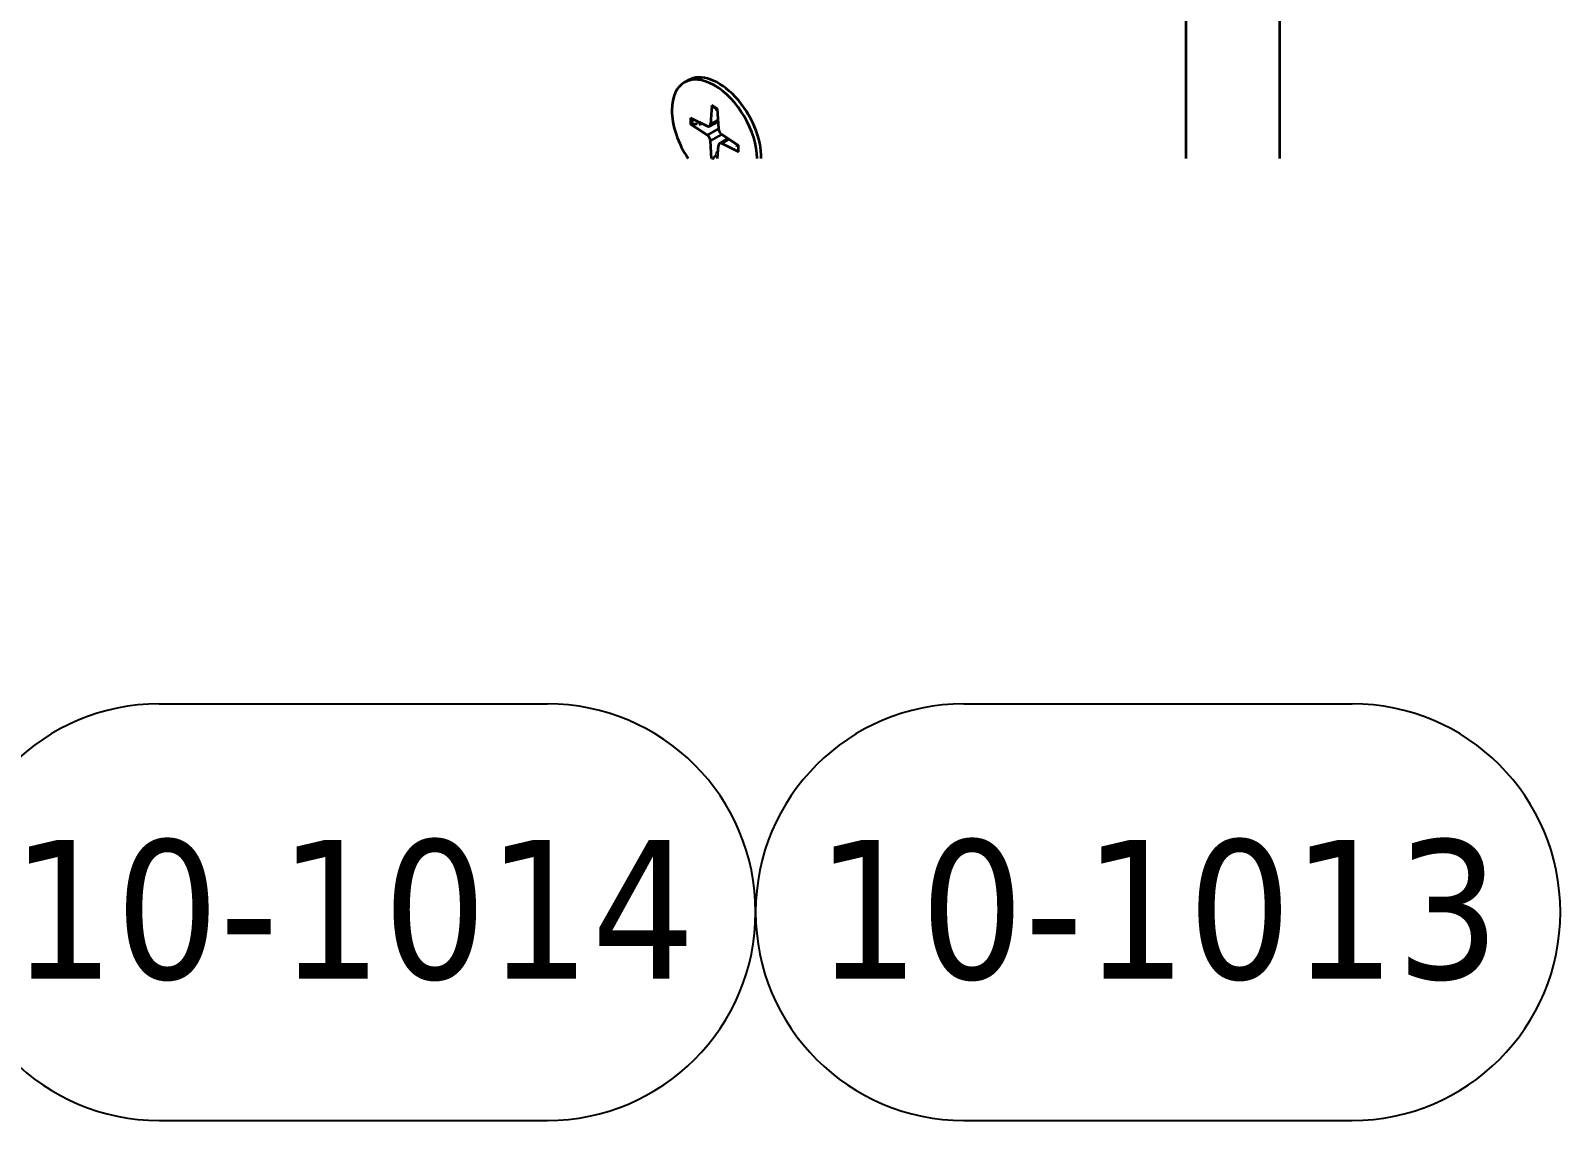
# Model space of a CAD drawing. Header units: millimetres. Extents: x -1492 to 2520, y -1551 to 1782.
# Drawn here: x 1816 to 2047.4, y 972.8 to 1137.6 of the extents above; entities that cross this region are included whole.
import ezdxf

# ---------------------------------------------------------------- set-up
doc = ezdxf.new("R2010")
doc.units = ezdxf.units.MM
doc.header["$LTSCALE"] = 6
doc.layers.add('Reference (ISO)', color=7, linetype='Continuous', lineweight=35)
doc.layers.add('Symbol (ISO)', color=7, linetype='Continuous', lineweight=25)
doc.styles.add('Note Text (ISO)', font='tahoma.ttf')

# ---------------------------------------------------------------- blocks, each defined once
blk = doc.blocks.new('Balloon24')
at = {"layer": 'Symbol (ISO)'}
for p, q in [((305.902, 172.638), (315.688, 172.638)), ((326.188, 172.638), (335.975, 172.638)), ((305.902, 162.138), (315.688, 162.138)), ((326.188, 162.138), (335.975, 162.138))]:
    blk.add_line(p, q, dxfattribs=at)
for centre, start, end in [((305.902, 167.388), 90, 270), ((315.688, 167.388), 270, 90), ((326.188, 167.388), 90, 270), ((335.975, 167.388), 270, 90)]:
    blk.add_arc(centre, 5.25, start, end, dxfattribs=at)
at = {"layer": 'Symbol (ISO)', "char_height": 3.5, "attachment_point": 5, "style": 'Note Text (ISO)'}
for s, insert in [('10-1014', (310.795, 167.425)), ('10-1013', (331.082, 167.425))]:
    blk.add_mtext(s, dxfattribs=dict(at, insert=insert))

msp = doc.modelspace()

# ---------------------------------------------------------------- linework, layer by layer
at = {"layer": 'Reference (ISO)'}
for p, q in [((2004.87, 1269.18), (2004.87, 1118.27)), ((1990.73, 1118.27), (1990.73, 1261.02)), ((1914.84, 1129.79), (1915.44, 1130.14)), ((1919, 1126.28), (1918.82, 1123.46)), ((1919.83, 1125.8), (1920.02, 1122.77)), ((1915.8, 1124.43), (1918.33, 1123.18)), ((1915.8, 1123.48), (1918.33, 1121.8)), ((1918.33, 1121.8), (1920.01, 1122.8)), ((1918.66, 1123.16), (1919.95, 1123.87)), ((1918.82, 1123.46), (1919.94, 1124.08)), ((1918.82, 1120.96), (1920.53, 1121.91)), ((1918.98, 1118.27), (1918.82, 1120.96)), ((1919.88, 1118.27), (1920.02, 1120.27)), ((1920.16, 1120.56), (1921.42, 1121.32)), ((1923.03, 1120.25), (1920.5, 1121.93)), ((1920.5, 1120.55), (1921.6, 1121.21)), ((1923.03, 1119.3), (1920.5, 1120.55))]:
    msp.add_line(p, q, dxfattribs=at)
for centre, major_axis, start_param, end_param in [((1919.42, 1121.87), (4.57, -7.92), 0.80359, 3.926991), ((1920.02, 1122.21), (-4.57, 7.92), 3.898611, 6.283185), ((1919.42, 1121.87), (4.57, -7.92), 3.926991, 4.836094), ((1919.42, 1121.87), (-2.57, 4.46), 5.384062, 5.611512), ((1920.02, 1122.21), (2, -3.46), 2.417763, 2.520493), ((1919.42, 1121.87), (2.57, -4.46), 3.813265, 4.040716), ((1919.51, 1121.92), (-2.47, 4.27), 0.688645, 0.906794), ((1920.02, 1122.21), (-2, 3.46), 0.816104, 0.949696), ((1918.3, 1123.81), (0.372, -0.644), 5.57044, 6.99593), ((1920.54, 1122.51), (0.372, -0.644), 3.999644, 5.425134), ((1918.3, 1121.22), (-0.372, 0.644), 3.999644, 5.425134), ((1920.54, 1119.92), (-0.372, 0.644), 5.57044, 6.99593), ((1920.02, 1122.21), (2, -3.46), 0.6211, 0.72383), ((1919.42, 1121.87), (-2.57, 4.46), 3.813265, 4.040716), ((1920.02, 1122.21), (-2, 3.46), 2.191896, 2.325489)]:
    msp.add_ellipse(centre, major_axis=major_axis, ratio=0.57735, start_param=start_param, end_param=end_param, dxfattribs=at)
for points, knots in [([(1919.05, 1126.17), (1919.05, 1126.17), (1919.05, 1126.17), (1919.03, 1126.18), (1919.02, 1126.2), (1919.01, 1126.23), (1919, 1126.26), (1919, 1126.28)], [0.08720446, 0.08720446, 0.08720446, 0.08720446, 0.08870364, 0.08870364, 0.09763224, 0.09763224, 0.10665098, 0.10665098, 0.10665098, 0.10665098]), ([(1919.05, 1126.17), (1919.11, 1126.14), (1919.16, 1126.12), (1919.27, 1126.07), (1919.33, 1126.04), (1919.44, 1125.98), (1919.49, 1125.94), (1919.6, 1125.88), (1919.66, 1125.84), (1919.76, 1125.78), (1919.8, 1125.75), (1919.84, 1125.72)], [1.4505525, 1.4505525, 1.4505525, 1.4505525, 1.4985066, 1.4985066, 1.5464608, 1.5464608, 1.594415, 1.594415, 1.6423692, 1.6423692, 1.6770729, 1.6770729, 1.6770729, 1.6770729]), ([(1916.05, 1123.43), (1916.02, 1123.43), (1916, 1123.42), (1915.94, 1123.43), (1915.91, 1123.43), (1915.85, 1123.45), (1915.82, 1123.46), (1915.8, 1123.48)], [0.08155065, 0.08155065, 0.08155065, 0.08155065, 0.08870364, 0.08870364, 0.09763224, 0.09763224, 0.10665098, 0.10665098, 0.10665098, 0.10665098]), ([(1922.97, 1120.3), (1922.97, 1120.25), (1922.98, 1120.2), (1922.98, 1120.09), (1922.99, 1120.02), (1922.99, 1119.89), (1922.99, 1119.83), (1922.99, 1119.7), (1922.98, 1119.64), (1922.97, 1119.52), (1922.97, 1119.46), (1922.96, 1119.4)], [3.0353161, 3.0353161, 3.0353161, 3.0353161, 3.0700198, 3.0700198, 3.117974, 3.117974, 3.1659282, 3.1659282, 3.2138823, 3.2138823, 3.2618365, 3.2618365, 3.2618365, 3.2618365]), ([(1923.03, 1119.3), (1923.01, 1119.31), (1922.99, 1119.33), (1922.97, 1119.35), (1922.96, 1119.37), (1922.96, 1119.39), (1922.96, 1119.4), (1922.96, 1119.4)], [0.03558365, 0.03558365, 0.03558365, 0.03558365, 0.04460239, 0.04460239, 0.05353099, 0.05353099, 0.05503017, 0.05503017, 0.05503017, 0.05503017])]:
    msp.add_open_spline(points, degree=3, knots=knots, dxfattribs=at)
for points, weights in [([(1916.05, 1123.43), (1916.44, 1123.5), (1916.81, 1123.56)], [1.0017923273, 1.00680252734, 1.01034617284]), ([(1919.59, 1118.76), (1919.35, 1118.47), (1919.09, 1118.16)], [1.01034617284, 1.00680252734, 1.0017923273])]:
    msp.add_rational_spline(points, weights, degree=2, dxfattribs=at)

# ---------------------------------------------------------------- block references
at = {"layer": 'Symbol (ISO)', "xscale": 6, "yscale": 6, "zscale": 6}
msp.add_blockref('Balloon24', (0, 0), dxfattribs=at)

doc.saveas('drawing.dxf')
